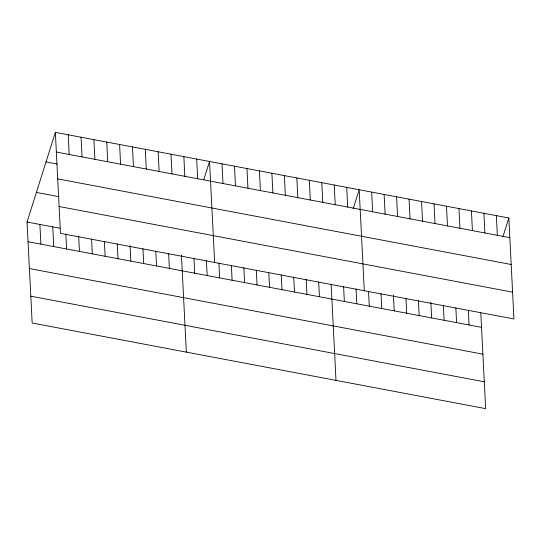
<?xml version="1.0" encoding="UTF-8"?>
<svg xmlns="http://www.w3.org/2000/svg" width="541" height="541" viewBox="0 0 541 541"><rect width="100%" height="100%" fill="white"/><g stroke="black" fill="none" stroke-linecap="round" stroke-linejoin="round"><path stroke-width="0.81" d="M480.78 312.57L485.649 408.638L32.169 323.011L27.05 222.02L55.351 132.362L508.831 217.989L513.95 318.98L60.47 233.354L55.351 132.362M203.788 179.68L209.536 161.475L214.649 262.466M353.199 208.698L359.183 189.729L364.303 290.727M502.846 236.951L508.831 217.989M56.352 152.055L509.832 237.682M46.012 161.948L57.251 164.072M57.704 178.882L511.191 264.508M36.389 192.434L58.874 196.681M59.111 206.527L512.591 292.154M27.05 222.02L59.977 228.234M28.051 241.719L481.531 327.346M29.41 268.546L482.89 354.172M30.81 296.184L484.29 381.811M496.361 215.629L497.362 235.328M483.891 213.276L484.892 232.975M471.421 210.922L472.421 230.622M468.31 310.216L469.061 324.985M458.951 208.569L459.951 228.261M455.84 307.863L456.59 322.632M446.481 206.216L447.475 225.908M443.37 305.503L444.12 320.279M434.01 203.856L435.005 223.555M430.859 302.331L431.65 317.925M421.54 201.502L422.535 221.201M418.43 300.796L419.174 315.572M409.07 199.149L410.064 218.848M405.96 298.443L406.704 313.212M396.594 196.796L397.594 216.488M393.442 295.264L394.233 310.859M384.124 194.442L385.124 214.135M381.013 293.729L381.763 308.505M371.653 192.082L372.654 211.781M368.543 291.376L369.293 306.152M356.073 289.022L356.823 303.799M346.713 187.375L347.714 207.075M343.603 286.669L344.353 301.438M334.243 185.022L335.237 204.714M331.133 284.316L336.002 380.384M321.773 182.669L322.767 202.361M318.663 281.956L319.413 296.732M309.303 180.309L310.297 200.008M306.192 279.602L306.943 294.378M296.833 177.955L297.827 197.654M293.722 277.249L294.466 292.018M284.363 175.602L285.357 195.301M281.252 274.896L281.996 289.665M271.886 173.248L272.887 192.941M268.782 272.542L269.526 287.312M259.416 170.895L260.417 190.588M256.306 270.182L257.056 284.958M246.946 168.535L247.947 188.234M243.835 267.829L244.586 282.605M234.476 166.182L235.477 185.881M231.365 265.475L232.116 280.245M222.006 163.828L223.007 183.527M218.895 263.122L219.646 277.891M206.425 260.769L207.176 275.538M196.687 159.047L197.681 178.746M193.955 258.409L194.706 273.185M183.839 156.619L184.833 176.319M181.445 255.237L186.347 352.123M170.99 154.192L171.984 173.891M168.636 253.628L169.38 268.404M158.141 151.771L159.135 171.463M155.788 251.207L156.532 265.976M145.292 149.343L146.286 169.042M142.939 248.779L143.683 263.548M132.444 146.915L133.438 166.614M130.05 245.533L130.834 261.127M119.595 144.488L120.589 164.187M117.241 243.923L117.985 258.699M106.746 142.067L107.74 161.759M104.393 241.502L105.137 256.272M93.897 139.639L94.898 159.338M91.544 239.075L92.288 253.844M81.049 137.211L82.049 156.91M78.695 236.647L79.446 251.423M68.2 134.783L69.201 154.483M65.846 234.219L66.597 248.995M52.748 226.875L53.748 246.568M39.899 224.447L40.9 244.14"/></g></svg>
